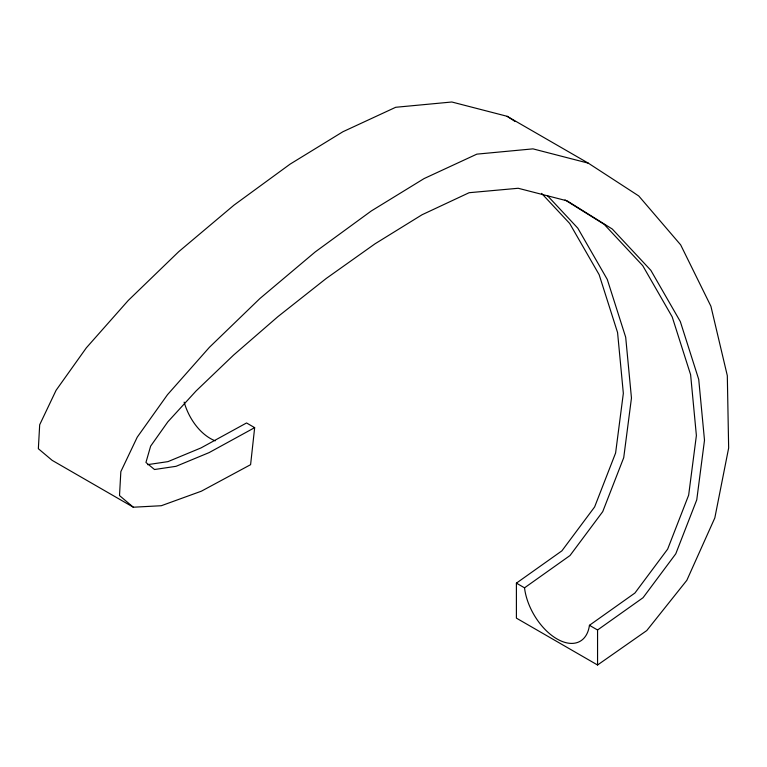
<?xml version="1.0" encoding="UTF-8"?>
<svg xmlns="http://www.w3.org/2000/svg" width="767" height="767" viewBox="0 0 767 767"><rect width="100%" height="100%" fill="white"/><g stroke="black" fill="none" stroke-linecap="round" stroke-linejoin="round"><path stroke-width="1.15" d="M147.532 464.658L167.963 461.629L200.992 447.928L246.552 422.962L254.663 427.65L250.598 464.677L201.376 491.187L161.31 505.721L133.333 507.217L52.175 460.363L38.35 448.714L39.683 424.774L56.087 390.298L86.345 347.825L128.252 300.463L178.711 251.691L234.031 205.105L290.137 164.109L342.926 131.732L395.705 107.284L451.821 102.001L507.131 116.296L588.289 163.15L638.748 195.949L680.655 244.855L710.913 306.263L727.317 375.686L728.65 448.005L714.825 517.917L686.848 580.293L646.782 630.551L597.56 664.999L516.402 618.135L516.402 583.141L561.895 550.85L594.617 506.958L615.604 452.99L623.341 393.356L617.569 332.552L599.161 274.72L569.699 223.485L541.598 193.38M516.402 583.141L524.523 587.829L570.006 555.538L602.728 511.647L623.724 457.678L631.462 398.035L625.69 337.24L607.272 279.409L577.81 228.173L547.302 195.489M524.523 587.829A46.404 26.787 60 0 0 556.986 638.94A46.404 26.787 60 0 0 589.439 625.306L634.932 593.025L667.654 549.124L688.651 495.166L696.388 435.522L690.616 374.718L672.199 316.896L642.736 265.66L604.204 224.367L565.02 199.928M597.56 664.999L597.56 629.995L643.053 597.714L675.775 553.812L696.762 499.844L704.499 440.21L698.727 379.406L680.319 321.574L650.857 270.339L612.315 229.055L567.11 200.849L518.204 188.27L469.126 192.709L422.042 214.76L375.025 243.81L326.263 278.44L277.922 316.627L233.552 355.111L196.093 390.949L167.839 421.84L150.639 446.135L145.941 462.463L154.512 469.519L176.074 466.307L209.113 452.607L254.663 427.65M588.289 163.15L532.969 148.865L476.863 154.138L424.074 178.586L371.295 210.973L315.179 251.96L259.869 298.555L209.41 347.317L167.503 394.679L137.245 437.152L120.841 471.628L119.508 495.568L133.333 507.217M589.449 625.306L597.56 629.995M507.131 116.296L515.05 121.435M215.23 440.833A46.404 30.143 67.2 0 1 184.138 402.129"/></g></svg>
